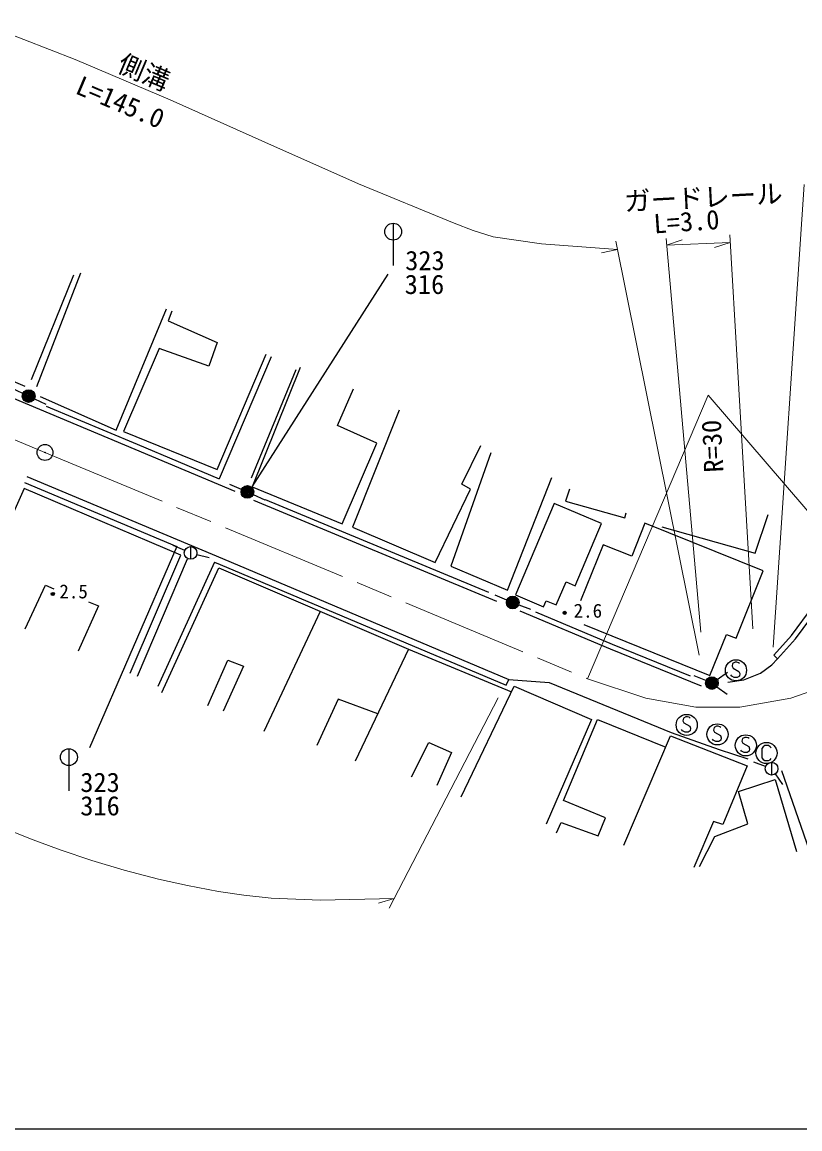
# Model space of a CAD drawing. Units: millimetres, scale not verified. Extents: x 40000 to 680000, y 20000 to 380000.
# Drawn here: x 172216 to 245826, y 205000 to 309723 of the extents above; entities that cross this region are included whole.
import ezdxf
from ezdxf.enums import TextEntityAlignment as Align

# ---------------------------------------------------------------- set-up
doc = ezdxf.new("R2010")
doc.units = ezdxf.units.MM
doc.header["$LTSCALE"] = 1000
doc.linetypes.add('CHAIN', pattern=[18.5, 12, -1.5, 3.5, -1.5])
for name, color, linetype, lineweight in [('M-BGD', 7, 'Continuous', 25), ('M-BGD-EXST', 7, 'Continuous', 25), ('M-BMK', 2, 'CHAIN', 13), ('M-BMK-SRVR', 3, 'Continuous', 25), ('M-STR-HTXT', 7, 'Continuous', 13), ('M-STR-STRC', 7, 'Continuous', 25), ('M-TTL-BAND', 7, 'Continuous', 25)]:
    doc.layers.add(name, color=color, linetype=linetype, lineweight=lineweight)
doc.styles.add('ＭＳ ゴシック', font='')
doc.styles.get('ＭＳ ゴシック').set_extended_font_data('MS Gothic')

msp = doc.modelspace()

# ---------------------------------------------------------------- linework, layer by layer
at = {"layer": 'M-BGD'}
for p, q in [((177733, 285955), (173586, 275200)), ((173094, 275903), (177101, 285815)), ((181107, 271123), (185887, 282581)), ((186379, 282370), (186028, 281456)), ((186028, 281456), (190667, 279418)), ((163815, 278926), (172461, 275271)), ((185184, 278855), (181810, 270983)), ((189894, 277168), (185184, 278855)), ((190667, 279418), (189894, 277168)), ((190667, 267398), (195307, 278293)), ((195797, 278040), (190866, 266503)), ((198136, 276825), (193907, 266568)), ((198541, 277050), (193997, 265758)), ((170326, 274597), (182895, 269323)), ((172288, 274595), (171198, 275096)), ((202050, 271561), (203580, 275026)), ((173376, 274089), (174462, 273577)), ((173937, 274286), (181107, 271123)), ((174490, 273392), (183089, 269784)), ((207898, 273001), (203490, 261934)), ((205784, 269897), (202050, 271561)), ((181810, 270983), (190667, 267398)), ((182895, 269323), (192336, 265340)), ((183089, 269784), (190866, 266503)), ((202500, 262249), (205784, 269897)), ((213835, 266015), (215635, 269659)), ((216580, 268984), (212801, 258232)), ((172427, 266170), (186866, 260121)), ((172659, 266723), (191191, 258959)), ((214645, 265520), (213835, 266015)), ((218154, 255983), (222338, 266645)), ((172417, 265592), (167398, 254439)), ((187242, 259272), (172417, 265592)), ((192984, 265504), (191883, 265981)), ((193997, 265758), (202500, 262249)), ((194084, 265023), (195181, 264537)), ((211316, 258592), (214645, 265520)), ((224037, 265525), (223632, 264400)), ((194100, 264478), (217105, 254938)), ((195217, 264556), (216362, 255788)), ((222566, 264171), (218908, 255538)), ((227041, 262275), (222566, 264171)), ((223632, 264400), (229255, 262826)), ((229255, 262826), (229390, 263276)), ((241591, 259481), (242828, 263137)), ((203490, 261934), (211316, 258592)), ((224550, 256397), (227041, 262275)), ((231167, 262303), (229907, 259181)), ((242352, 257790), (231167, 262303)), ((232762, 261956), (241591, 259481)), ((187607, 259730), (186505, 260204)), ((188158, 260092), (188158, 258892)), ((227209, 260270), (225069, 254966)), ((229907, 259181), (227209, 260270)), ((182455, 248118), (187242, 259272)), ((187828, 258919), (183106, 247793)), ((188741, 259349), (189906, 259063)), ((191191, 258959), (218274, 247528)), ((190422, 258631), (185057, 246843)), ((185427, 246281), (190829, 258073)), ((190422, 258631), (190959, 258406)), ((190829, 258073), (208779, 250405)), ((190959, 258406), (218041, 246975)), ((212801, 258232), (218154, 255983)), ((239781, 251416), (242352, 257790)), ((222765, 254572), (223692, 256760)), ((223692, 256760), (224550, 256397)), ((172510, 252301), (174415, 256437)), ((174415, 256437), (175205, 256112)), ((218908, 255538), (221575, 254408)), ((179434, 254485), (177529, 250210)), ((178505, 254857), (179434, 254485)), ((218099, 255042), (216996, 255515)), ((219212, 254594), (220335, 254171)), ((221575, 254408), (221816, 254974)), ((221816, 254974), (222765, 254572)), ((200439, 253968), (195084, 242592)), ((219307, 254017), (227857, 250407)), ((220798, 253930), (228048, 250869)), ((245036, 251694), (247099, 254461)), ((245423, 251376), (247506, 254170)), ((225377, 252721), (237306, 247908)), ((237306, 247908), (238870, 251784)), ((238870, 251784), (239781, 251416)), ((243346, 249816), (245036, 251694)), ((243718, 249482), (245423, 251376)), ((208779, 250405), (203747, 239790)), ((208779, 250405), (218539, 246366)), ((227857, 250407), (236486, 246915)), ((228048, 250869), (235458, 247870)), ((189783, 245061), (191700, 249360)), ((191700, 249360), (193153, 248779)), ((243175, 248903), (243718, 249482)), ((243718, 249482), (243346, 249816)), ((193153, 248779), (191236, 244538)), ((237988, 247526), (238975, 248209)), ((242084, 248115), (243175, 248903)), ((218041, 246975), (218274, 247528)), ((218274, 247528), (222092, 247224)), ((222092, 247224), (233631, 242518)), ((236939, 247411), (235828, 247864)), ((239023, 247266), (240508, 247478)), ((240508, 247478), (242084, 248115)), ((213772, 236407), (218791, 246891)), ((218791, 246891), (226115, 243731)), ((237980, 246831), (238949, 246124)), ((202120, 245646), (200122, 241277)), ((205867, 244262), (202120, 245646)), ((226115, 243731), (221827, 233827)), ((223450, 236063), (226684, 243722)), ((226684, 243722), (233141, 241119)), ((229158, 231849), (233596, 242179)), ((233596, 242179), (240845, 239344)), ((233631, 242518), (238181, 240912)), ((209074, 238302), (210700, 241555)), ((210700, 241555), (212850, 240625)), ((238181, 240912), (240895, 239999)), ((212850, 240625), (211456, 237488)), ((240845, 239344), (238522, 233814)), ((242583, 239287), (241458, 239703)), ((243146, 239679), (243146, 238479)), ((244092, 238920), (246694, 231373)), ((240009, 236928), (243494, 238043)), ((243487, 238586), (244171, 237599)), ((243494, 238043), (245493, 231258)), ((240892, 233860), (240009, 236928)), ((227428, 234427), (223450, 236063)), ((222781, 233014), (223227, 233981)), ((223227, 233981), (226722, 232717)), ((226722, 232717), (227428, 234427)), ((237639, 234093), (235780, 229724)), ((238522, 233814), (237639, 234093)), ((237778, 232652), (240892, 233860)), ((236338, 229817), (237778, 232652))]:
    msp.add_line(p, q, dxfattribs=at)
for centre, radius in [((172834, 274345), 600), ((172834, 274345), 528), ((172834, 274345), 456), ((172834, 274345), 384), ((172834, 274345), 312), ((172834, 274345), 240), ((172834, 274345), 168), ((172834, 274345), 96), ((172834, 274345), 24), ((193535, 265266), 600), ((193535, 265266), 528), ((193535, 265266), 456), ((193535, 265266), 384), ((193535, 265266), 312), ((193535, 265266), 240), ((193535, 265266), 168), ((193535, 265266), 96), ((193535, 265266), 24), ((188158, 259492), 600), ((175116, 255618), 150), ((175116, 255618), 90), ((175116, 255618), 30), ((218650, 254806), 600), ((218650, 254806), 528), ((218650, 254806), 456), ((218650, 254806), 384), ((218650, 254806), 312), ((218650, 254806), 240), ((218650, 254806), 168), ((218650, 254806), 96), ((218650, 254806), 24), ((223572, 253831), 150), ((223572, 253831), 90), ((223572, 253831), 30), ((237495, 247185), 600), ((237495, 247185), 528), ((237495, 247185), 456), ((237495, 247185), 384), ((237495, 247185), 312), ((237495, 247185), 240), ((237495, 247185), 168), ((237495, 247185), 96), ((237495, 247185), 24), ((243146, 239079), 600)]:
    msp.add_circle(centre, radius, dxfattribs=at)
at = {"layer": 'M-BGD-EXST'}
for p, q in [((239457, 249033), (239417, 248793)), ((239417, 248793), (239497, 248593)), ((239697, 249153), (239457, 249033)), ((239497, 248593), (240057, 248273)), ((239857, 249153), (239697, 249153)), ((240017, 249113), (239857, 249153)), ((240097, 249033), (240017, 249113)), ((240057, 248273), (240137, 248073)), ((239377, 247833), (239297, 247953)), ((239617, 247713), (239377, 247833)), ((239897, 247713), (239617, 247713)), ((240097, 247833), (239897, 247713)), ((240137, 248073), (240097, 247833)), ((234798, 243864), (234758, 243624)), ((234758, 243624), (234838, 243424)), ((235038, 243984), (234798, 243864)), ((234838, 243424), (235398, 243104)), ((235198, 243984), (235038, 243984)), ((235358, 243944), (235198, 243984)), ((235438, 243864), (235358, 243944)), ((235398, 243104), (235478, 242904)), ((237704, 242970), (237664, 242730)), ((237944, 243090), (237704, 242970)), ((238104, 243090), (237944, 243090)), ((238264, 243050), (238104, 243090)), ((238344, 242970), (238264, 243050)), ((234718, 242664), (234638, 242784)), ((234958, 242544), (234718, 242664)), ((235238, 242544), (234958, 242544)), ((235438, 242664), (235238, 242544)), ((235478, 242904), (235438, 242664)), ((237664, 242730), (237744, 242530)), ((237744, 242530), (238304, 242210)), ((238304, 242210), (238384, 242010)), ((238384, 242010), (238344, 241770)), ((240386, 241927), (240346, 241687)), ((240626, 242047), (240386, 241927)), ((240786, 242047), (240626, 242047)), ((240946, 242007), (240786, 242047)), ((241026, 241927), (240946, 242007)), ((237624, 241770), (237544, 241890)), ((237864, 241650), (237624, 241770)), ((238144, 241650), (237864, 241650)), ((238344, 241770), (238144, 241650)), ((240346, 241687), (240426, 241487)), ((240426, 241487), (240986, 241167)), ((240986, 241167), (241066, 240967)), ((241066, 240967), (241026, 240727)), ((242350, 241164), (242230, 241004)), ((242230, 241004), (242230, 240124)), ((242510, 241284), (242350, 241164)), ((242870, 241284), (242510, 241284)), ((243030, 241164), (242870, 241284)), ((243110, 241044), (243030, 241164)), ((240306, 240727), (240226, 240847)), ((240546, 240607), (240306, 240727)), ((240826, 240607), (240546, 240607)), ((241026, 240727), (240826, 240607)), ((242230, 240124), (242350, 239964)), ((242350, 239964), (242510, 239844)), ((242510, 239844), (242870, 239844)), ((242870, 239844), (243030, 239924)), ((243030, 239924), (243110, 240044))]:
    msp.add_line(p, q, dxfattribs=at)
for centre in [(239777, 248393), (235118, 243224), (238024, 242330), (240706, 241287), (242670, 240564)]:
    msp.add_circle(centre, 1000, dxfattribs=at)
at = {"layer": 'M-BMK'}
for p, q in [((148019, 279911), (174380, 269007)), ((174380, 269007), (225731, 247588)), ((225731, 247588), (231254, 245768)), ((244957, 245768), (249757, 247426)), ((231254, 245768), (235967, 244895)), ((240156, 244895), (244957, 245768)), ((235967, 244895), (240156, 244895))]:
    msp.add_line(p, q, dxfattribs=at)
at = {"layer": 'M-BMK-SRVR'}
for radius in [750, 30]:
    msp.add_circle((174380, 269007), radius, dxfattribs=at)
at = {"layer": 'M-STR-HTXT'}
for p, q in [((168188, 309723), (177220, 306192)), ((177220, 306192), (186235, 302362)), ((186235, 302362), (195178, 298354)), ((195178, 298354), (204044, 294407)), ((204044, 294407), (213116, 290686)), ((243293, 250570), (246245, 294346)), ((213116, 290686), (214900, 290015)), ((214900, 290015), (216810, 289416)), ((216810, 289416), (221365, 288750)), ((236456, 251995), (233163, 289255)), ((233218, 288632), (234700, 289112)), ((239191, 289590), (241369, 252304)), ((228578, 288213), (221365, 288750)), ((228578, 288213), (227051, 287906)), ((228421, 288994), (236296, 249834)), ((233218, 288632), (239233, 288875)), ((239233, 288875), (237751, 288395)), ((225731, 247588), (237134, 274425)), ((237134, 274425), (275502, 229754)), ((217265, 245795), (206950, 225887)), ((168926, 234076), (173006, 232432)), ((173006, 232432), (175818, 231390)), ((175818, 231390), (178814, 230394)), ((178814, 230394), (181883, 229485)), ((181883, 229485), (185129, 228637)), ((185129, 228637), (187862, 228022)), ((187862, 228022), (190811, 227466)), ((190811, 227466), (193186, 227106)), ((193186, 227106), (195772, 226827)), ((195772, 226827), (200449, 226656)), ((207427, 226809), (200449, 226656)), ((207427, 226809), (205937, 226356))]:
    msp.add_line(p, q, dxfattribs=at)
at = {"layer": 'M-STR-STRC'}
for p, q in [((207332, 290696), (207332, 286696)), ((193997, 265758), (206863, 285868)), ((186866, 260121), (178591, 241058)), ((176641, 240975), (176641, 236975))]:
    msp.add_line(p, q, dxfattribs=at)
for centre in [(207332, 289896), (176641, 240175)]:
    msp.add_circle(centre, 800, dxfattribs=at)
at = {"layer": 'M-TTL-BAND'}
msp.add_line((40000, 205000), (579000, 205000), dxfattribs=at)

# ---------------------------------------------------------------- texts
at = {"layer": 'M-BGD', "style": 'ＭＳ ゴシック'}
for s, p in [('2.5', (175740, 254799)), ('2.6', (224416, 252976))]:
    msp.add_text(s, height=1320, dxfattribs=at).set_placement(p, align=Align.BOTTOM_LEFT)
at = {"layer": 'M-STR-HTXT', "style": 'ＭＳ ゴシック'}
for s, rotation, p in [('側溝', 337, (180882, 304616)), ('L=145.0', 337, (176928, 302507)), ('ガードレール', 3, (229276, 291287)), ('L=3.0', 4, (232088, 289176)), ('R=30', 93, (239144, 267187))]:
    msp.add_text(s, height=1833, rotation=rotation, dxfattribs=at).set_placement(p, align=Align.BOTTOM_LEFT)
at = {"layer": 'M-STR-STRC', "style": 'ＭＳ ゴシック'}
for s, p in [('323', (208471, 285703)), ('316', (208426, 283446)), ('323', (177719, 236327)), ('316', (177719, 234106))]:
    msp.add_text(s, height=1833, dxfattribs=at).set_placement(p, align=Align.BOTTOM_LEFT)

doc.saveas('drawing.dxf')
